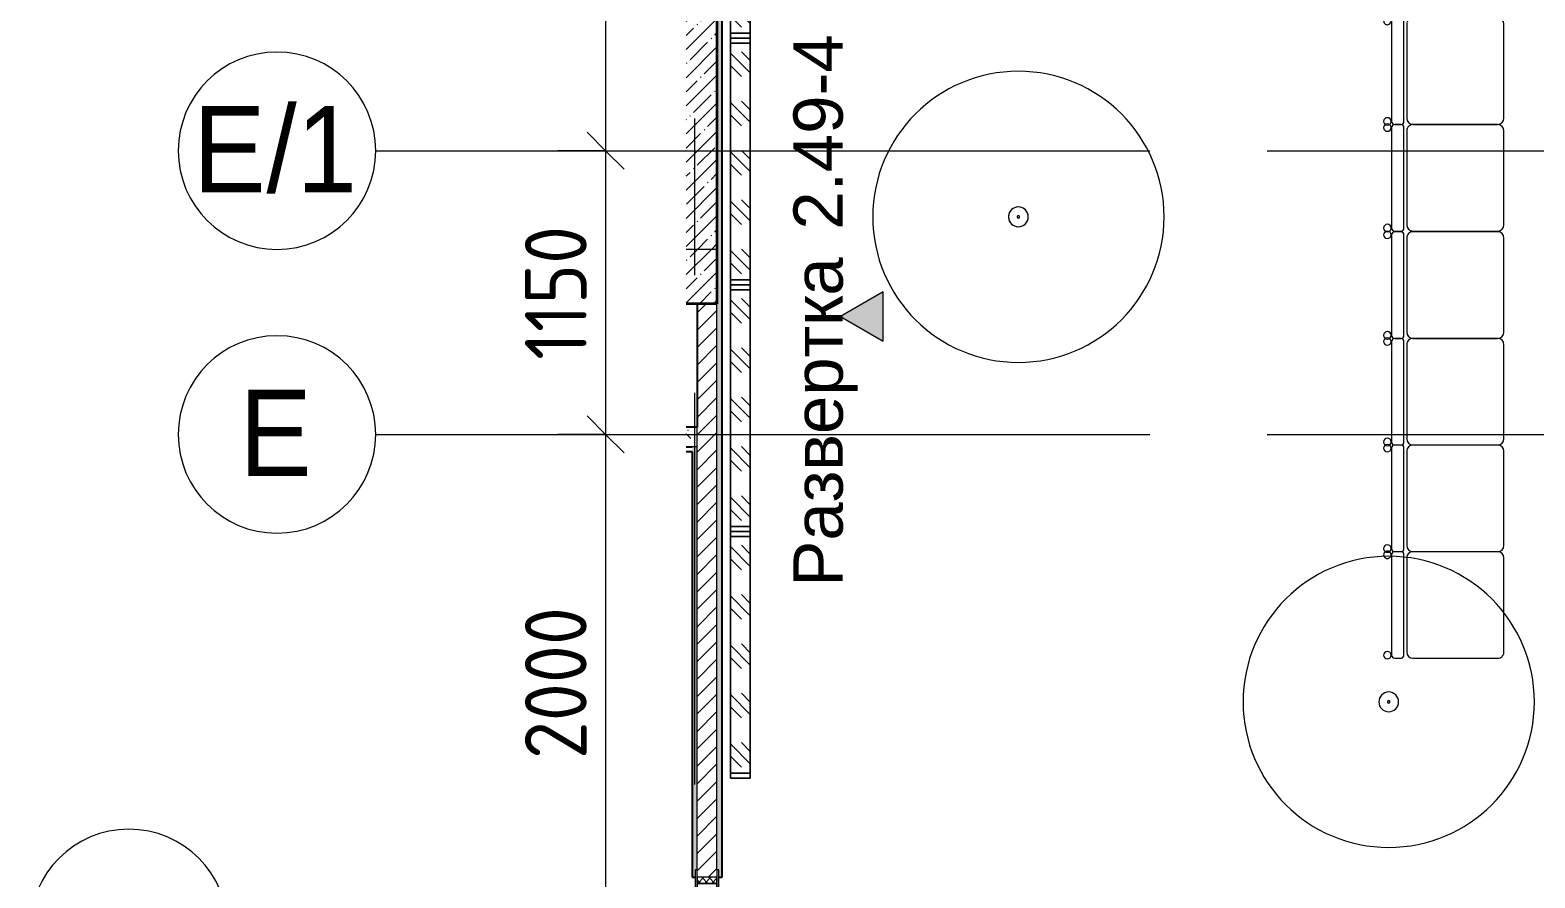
# Model space of a CAD drawing. Header units: millimetres. Extents: x 98018 to 155899, y -1987 to 21700.
# Drawn here: x 98018 to 104113, y 15202 to 18639 of the extents above; entities that cross this region are included whole.
import ezdxf

# ---------------------------------------------------------------- set-up
doc = ezdxf.new("R2010")
doc.units = ezdxf.units.MM
doc.linetypes.add('Осевая', pattern=[3175, 635, -476.25, 1587.5, -476.25])
for name, color, linetype, lineweight in [('A-ANNO-DIMS', 7, 'Continuous', 9), ('A-ANNO-DIMS-100', 7, 'Continuous', 9), ('A-DOOR', 7, 'Continuous', 9), ('A-DOOR-1', 7, 'Continuous', 13), ('A-DOOR-FRAM', 7, 'Continuous', 13), ('A-DOOR-FRAM-1', 7, 'Continuous', 9), ('A-WALL', 7, 'Continuous', 9), ('G-ANNO-SYMB', 7, 'Continuous', 9), ('I-FURN', 7, 'Continuous', 9), ('I-WALL', 7, 'Continuous', 9), ('Оси', 7, 'Continuous', 9), ('Оси-1', 7, 'Continuous', 20), ('Оси-2', 7, 'Осевая', 9)]:
    doc.layers.add(name, color=color, linetype=linetype, lineweight=lineweight)
for name, color, linetype, lineweight, true_color in [('A-WALL-1', 7, 'Continuous', 35, 0x3c3c3c), ('A-WALL-3', 7, 'Continuous', 25, 0x3c3c3c), ('A-WALL-FNSH-1', 7, 'Continuous', 13, 0x3c3c3c), ('I-FURN-1', 7, 'Continuous', 9, 0xf0f0f0)]:
    doc.layers.add(name, color=color, linetype=linetype, lineweight=lineweight, true_color=true_color)
doc.styles.add('Arial', font='arial.ttf', dxfattribs={"width": 0.9, "height": 350})
doc.styles.add('Arial_1', font='arial.ttf', dxfattribs={"height": 200})
doc.styles.add('ISOCPEUR', font='isocpeur.ttf', dxfattribs={"width": 0.9, "height": 250})
doc.dimstyles.new('ISO-2_5_0_9К_БОЛЬШОЙ', dxfattribs={"dimscale": 304.8, "dimtxt": 248.995294, "dimasz": 0.492126, "dimexe": 0.393701, "dimexo": 0.984252, "dimgap": 0, "dimtad": 1, "dimdec": 0, "dimrnd": 10, "dimzin": 0, "dimdsep": 46, "dimtxsty": 'ISOCPEUR', "dimblk1": 'OBLIQUE', "dimblk2": 'OBLIQUE', "dimsah": 1, "dimcen": 0.09, "dimdle": 0.393701, "dimazin": 0, "dimtfac": 1, "dimtdec": 4, "dimtix": 1, "dimtmove": 0, "dimatfit": 3, "dimfxl": 1, "dimtvp": 1, "dimtolj": 1, "dimtzin": 0, "dimarcsym": 2})
pattern_1 = [(45, (0, 0), (-57.024626, 57.024626), []), (45, (57.025, 0), (-57.024626, 57.024626), [100.806, -20.161, 3.353, -16.808])]
pattern_2 = [(45, (50, 50), (-200, 0), [141.42, -141.42]), (45, (100, 50), (-200, 0), [70.71, -212.13]), (45, (50, 100), (-200, 0), [70.71, -212.13])]
pattern_3 = [(0, (0, 0), (121.92, 30.48), [10.058, -81.382, 10.058, -81.382, -487.68]), (0, (0, 0), (121.92, 30.48), [-182.88, 10.058, -172.822, 10.058, -81.382, -213.36]), (0, (0, 0), (121.92, 30.48), [-457.2, 10.058, -50.902, 10.058, -142.342]), (120, (45.72, 15.24), (-87.356454, 90.345817), [10.058, -81.382, 10.058, -81.382, -487.68]), (120, (45.72, 15.24), (-87.356454, 90.345817), [-182.88, 10.058, -172.822, 10.058, -81.382, -213.36]), (120, (45.72, 15.24), (-87.356454, 90.345817), [-457.2, 10.058, -50.902, 10.058, -142.342]), (240, (60.96, 76.2), (-34.563546, -120.825817), [10.058, -81.382, 10.058, -81.382, -487.68]), (240, (60.96, 76.2), (-34.563546, -120.825817), [-182.88, 10.058, -172.822, 10.058, -81.382, -213.36]), (240, (60.96, 76.2), (-34.563546, -120.825817), [-457.2, 10.058, -50.902, 10.058, -142.342])]

# ---------------------------------------------------------------- blocks, each defined once
blk = doc.blocks.new('110_Дверь_СКБ_1Ст_Внутренняя1 - Д-3б_п_ 1100x2100h_много всего 2-32816779-План разверток пом_ 2_49_ Этаж 2')
at = {"layer": 'A-DOOR'}
h = blk.add_hatch(dxfattribs=at)
h.set_pattern_fill('FP_5', color=256, style=0, pattern_type=2)
h.set_pattern_definition([(135, (1751.41, 104.685), (-14.14214, -14.14214), []), (225, (1751.41, 104.685), (14.14214, -14.14214), [])])
h.paths.add_polyline_path([(537.5, -40), (562.5, -40), (562.5, 40), (537.5, 40)])
at = {"layer": 'A-DOOR-FRAM-1'}
h = blk.add_hatch(dxfattribs=at)
h.set_pattern_fill('FP_6', color=256, style=0, pattern_type=2)
h.set_pattern_definition([(45, (-371.384, 104.685), (-14.1421, 14.1421), []), (135, (-371.384, 104.685), (-14.1421, -14.1421), [])])
h.paths.add_polyline_path([(-537.5, -40), (-512.5, -40), (-512.5, 40), (-537.5, 40)])
at = {"layer": 'A-DOOR'}
blk.add_arc((512.5, 40), 1000, 177.44204, 180, dxfattribs=at)
at = {"layer": 'A-DOOR-1'}
for p, q in [((472.5, 84.5), (472.5, 40)), ((512.5, 40), (512.5, 84.5)), ((472.5, 40), (512.5, 40))]:
    blk.add_line(p, q, dxfattribs=at)
at = {"layer": 'A-DOOR-FRAM'}
for p, q in [((-497.5, 48), (-567.5, 48)), ((-567.5, 48), (-567.5, 40)), ((-567.5, 40), (-497.5, 40)), ((-512.5, 40), (-537.5, 40)), ((-537.5, 40), (-537.5, -40)), ((-487.5, 40), (-512.5, 40)), ((-512.5, 40), (-512.5, -40)), ((-512.5, -40), (-512.5, 40)), ((-497.5, 40), (-512.5, 40)), ((-512.5, 40), (-512.5, 39)), ((-512.5, 39), (-497.5, 39)), ((-497.5, 40), (-497.5, 48)), ((-497.5, 39), (-497.5, 40)), ((-487.5, 0), (-487.5, 40)), ((-477.5, 0), (-487.5, 0)), ((-477.5, -40), (-477.5, 0)), ((512.5, 0), (502.5, 0)), ((502.5, 0), (502.5, -40)), ((512.5, 40), (512.5, 0)), ((537.5, 40), (512.5, 40)), ((592.5, 48), (522.5, 48)), ((522.5, 48), (522.5, 40)), ((537.5, 40), (522.5, 40)), ((522.5, 40), (522.5, 39)), ((522.5, 40), (592.5, 40)), ((522.5, 39), (537.5, 39)), ((537.5, -40), (537.5, 40)), ((562.5, 40), (537.5, 40)), ((537.5, 40), (537.5, -40)), ((537.5, 39), (537.5, 40)), ((562.5, -40), (562.5, 40)), ((592.5, 40), (592.5, 48)), ((-497.5, -40), (-567.5, -40)), ((-567.5, -40), (-567.5, -48)), ((-567.5, -48), (-497.5, -48)), ((-537.5, -40), (-512.5, -40)), ((-497.5, -39), (-512.5, -39)), ((-512.5, -39), (-512.5, -40)), ((-512.5, -40), (-477.5, -40)), ((-512.5, -40), (-497.5, -40)), ((-497.5, -40), (-497.5, -39)), ((-497.5, -48), (-497.5, -40)), ((502.5, -40), (537.5, -40)), ((537.5, -39), (522.5, -39)), ((522.5, -39), (522.5, -40)), ((522.5, -40), (537.5, -40)), ((592.5, -40), (522.5, -40)), ((522.5, -40), (522.5, -48)), ((522.5, -48), (592.5, -48)), ((537.5, -40), (537.5, -39)), ((537.5, -40), (562.5, -40)), ((592.5, -48), (592.5, -40))]:
    blk.add_line(p, q, dxfattribs=at)
blk = doc.blocks.new('Стул Breuer - 1_188-V9-План разверток пом_ 2_49_ Этаж 2')
at = {"layer": 'I-FURN-1'}
for p, q in [((-215.9, 215.9), (-215.9, -58.3)), ((190.5, 241.3), (-190.5, 241.3)), ((215.9, -127), (215.9, 215.9)), ((-215.9, -58.3), (-215.9, -127)), ((-215.9, -176.2), (-215.9, -200.8)), ((-196, -163.5), (-203.2, -163.5)), ((203.2, -163.5), (-196, -163.5)), ((-190.5, -152.4), (190.5, -152.4)), ((215.9, -200.8), (215.9, -176.2)), ((-202.8, -213.5), (-192.5, -213.5)), ((-192.5, -213.5), (203.2, -213.5))]:
    blk.add_line(p, q, dxfattribs=at)
for centre, radius, start, end in [((-190.5, 215.9), 25.4, 90, 180), ((190.5, 215.9), 25.4, 0, 90), ((-190.5, -127), 25.4, 181.21153, 250.23099), ((-203.2, -176.2), 12.7, 135, 180), ((-203.2, -176.2), 12.7, 120, 135), ((-203.2, -176.2), 12.7, 105, 114.39304), ((-203.2, -176.2), 12.7, 90, 105), ((-190.5, -127), 25.4, 255.39895, 270), ((190.5, -127), 25.4, 270, 360), ((203.2, -176.2), 12.7, 360, 90), ((-203.5, -230.6), 15.1, 150, 180), ((-203.5, -230.6), 15.1, 180, 225), ((-203.5, -230.6), 15.1, 109.51801, 150), ((-203.2, -200.8), 12.7, 180, 195), ((-203.2, -200.8), 12.7, 195, 210), ((-203.2, -200.8), 12.7, 210, 225), ((-203.5, -230.6), 15.1, 225, 270), ((-203.2, -200.8), 12.7, 225, 255), ((-203.5, -230.6), 15.1, 90, 105), ((-203.2, -200.8), 12.7, 255, 270), ((-203.5, -230.6), 15.1, 270, 300), ((-203.5, -230.6), 15.1, 75, 88.03386), ((-203.5, -230.6), 15.1, 39.40074, 75), ((-203.5, -230.6), 15.1, 300, 315), ((-203.5, -230.6), 15.1, 315.19527, 360), ((-203.5, -230.6), 15.1, 360, 39.40074), ((203.7, -230.6), 15.1, 360, 180), ((203.7, -230.6), 15.1, 180, 360), ((203.2, -200.8), 12.7, 270, 360)]:
    blk.add_arc(centre, radius, start, end, dxfattribs=at)
blk = doc.blocks.new('Стул Breuer - 1_188-26331327-План разверток пом_ 2_49_ Этаж 2')
at = {"layer": 'I-FURN-1'}
for p, q in [((-215.9, 215.9), (-215.9, -127)), ((190.5, 241.3), (-190.5, 241.3)), ((215.9, -127), (215.9, 215.9)), ((-215.9, -176.2), (-215.9, -200.8)), ((203.2, -163.5), (-203.2, -163.5)), ((-190.5, -152.4), (190.5, -152.4)), ((215.9, -200.8), (215.9, -176.2)), ((-203.2, -213.5), (203.2, -213.5))]:
    blk.add_line(p, q, dxfattribs=at)
for centre, radius, start, end in [((-190.5, 215.9), 25.4, 90, 180), ((190.5, 215.9), 25.4, 0, 90), ((-190.5, -127), 25.4, 180, 270), ((-203.2, -176.2), 12.7, 90, 180), ((190.5, -127), 25.4, 270, 360), ((203.2, -176.2), 12.7, 360, 90), ((-203.5, -230.6), 15.1, 360, 180), ((-203.5, -230.6), 15.1, 180, 360), ((-203.2, -200.8), 12.7, 180, 270), ((203.7, -230.6), 15.1, 360, 180), ((203.7, -230.6), 15.1, 180, 360), ((203.2, -200.8), 12.7, 270, 360)]:
    blk.add_arc(centre, radius, start, end, dxfattribs=at)
blk = doc.blocks.new('Стул Breuer - 1_188-V10-План разверток пом_ 2_49_ Этаж 2')
at = {"layer": 'I-FURN-1'}
for p, q in [((-215.9, 215.9), (-215.9, -127)), ((33.9, 241.3), (-190.5, 241.3)), ((189.4, 241.3), (33.9, 241.3)), ((215.9, -127), (215.9, 215.9)), ((-215.9, -176.2), (-215.9, -200.8)), ((-192.8, -163.5), (-203.2, -163.5)), ((203.2, -163.5), (-192.8, -163.5)), ((-190.5, -152.4), (190.5, -152.4)), ((215.9, -200.8), (215.9, -176.2)), ((-203.2, -213.5), (-196.3, -213.5)), ((-196.3, -213.5), (203.2, -213.5))]:
    blk.add_line(p, q, dxfattribs=at)
for centre, radius, start, end in [((-190.5, 215.9), 25.4, 90, 180), ((190.5, 215.9), 25.4, 60, 90), ((190.5, 215.9), 25.4, 45, 57.58208), ((190.5, 215.9), 25.4, 0, 45), ((-190.5, -127), 25.4, 180, 266.69664), ((-203.2, -176.2), 12.7, 90, 180), ((-190.5, -127), 25.4, 266.69664, 270), ((190.5, -127), 25.4, 270, 360), ((203.2, -176.2), 12.7, 15, 90), ((203.2, -176.2), 12.7, 360, 15), ((-203.5, -230.6), 15.1, 62.71433, 180), ((-203.5, -230.6), 15.1, 180, 300), ((-203.2, -200.8), 12.7, 180, 270), ((-203.5, -230.6), 15.1, 300.47928, 360), ((-203.5, -230.6), 15.1, 30, 53.99039), ((-203.5, -230.6), 15.1, 15, 30), ((-203.5, -230.6), 15.1, 360, 15), ((203.7, -230.6), 15.1, 360, 180), ((203.7, -230.6), 15.1, 180, 360), ((203.2, -200.8), 12.7, 270, 360)]:
    blk.add_arc(centre, radius, start, end, dxfattribs=at)
blk = doc.blocks.new('Зеркало обычное - 5_3-32858950-План разверток пом_ 2_49_ Этаж 2')
at = {"layer": 'I-FURN'}
h = blk.add_hatch(dxfattribs=at)
h.set_pattern_fill('FP_8', color=256, style=0, pattern_type=2)
h.set_pattern_definition(pattern_2)
h.paths.add_polyline_path([(-480, -20), (480, -20), (480, 60), (-480, 60)])
at = {"layer": 'I-FURN-1'}
for p, q in [((500, 60), (-500, 60)), ((-500, 60), (-500, -20)), ((-500, -20), (-500, 60)), ((-500, 60), (-480, 60)), ((480, 60), (-480, 60)), ((-480, 60), (-480, -20)), ((-480, -20), (-480, 60)), ((-480, 60), (480, 60)), ((-480, 60), (480, 60)), ((480, 60), (-480, 60)), ((-480, 60), (480, 60)), ((-480, -20), (-480, 60)), ((-480, -20), (-480, 60)), ((480, -20), (480, 60)), ((480, 60), (480, -20)), ((480, 60), (500, 60)), ((480, 60), (480, -20)), ((480, -20), (480, 60)), ((500, -20), (500, 60)), ((500, 60), (500, -20)), ((-500, -20), (500, -20)), ((-480, -20), (-500, -20)), ((-480, -20), (480, -20)), ((480, -20), (-480, -20)), ((480, -20), (-480, -20)), ((-480, -20), (480, -20)), ((480, -20), (-480, -20)), ((500, -20), (480, -20))]:
    blk.add_line(p, q, dxfattribs=at)
blk = doc.blocks.new('Зеркало обычное - 5_3-V29-План разверток пом_ 2_49_ Этаж 2')
at = {"layer": 'I-FURN'}
h = blk.add_hatch(dxfattribs=at)
h.set_pattern_fill('FP_8', color=256, style=0, pattern_type=2)
h.set_pattern_definition(pattern_2)
h.paths.add_polyline_path([(-480, -20), (480, -20), (480, 60), (-480, 60)])
at = {"layer": 'I-FURN-1'}
for p, q in [((500, 60), (-500, 60)), ((-500, 60), (-500, -20)), ((-500, -20), (-500, 60)), ((-500, 60), (-480, 60)), ((480, 60), (-480, 60)), ((-480, 60), (-480, -20)), ((-480, -20), (-480, 60)), ((-480, 60), (480, 60)), ((-480, 60), (480, 60)), ((480, 60), (-480, 60)), ((-480, 60), (480, 60)), ((-480, -20), (-480, 60)), ((-480, -20), (-480, 60)), ((480, -20), (480, 60)), ((480, 60), (480, -20)), ((480, 60), (499, 60)), ((480, 60), (480, -20)), ((480, -20), (480, 60)), ((500, -20), (500, 60)), ((500, 60), (500, -20)), ((-500, -20), (500, -20)), ((-480, -20), (-500, -20)), ((-480, -20), (480, -20)), ((480, -20), (-480, -20)), ((480, -20), (-480, -20)), ((-480, -20), (480, -20)), ((480, -20), (-480, -20)), ((499, -20), (480, -20))]:
    blk.add_line(p, q, dxfattribs=at)
blk = doc.blocks.new('Баффл акустический подвесной - 1180мм-V39-План разверток пом_ 2_49_ Этаж 2')
at = {"layer": 'I-FURN-1'}
for radius, start, end in [(590, 360, 180), (590, 0, 180), (590, 180, 360), (40, 360, 180), (40, 165, 180), (40, 180, 195), (40, 180, 360), (40, 164.26064, 165), (40, 0, 164.26064), (40, 195.73936, 360), (5, 360, 180), (5, 165, 180), (5, 180, 360), (5, 180, 300), (5, 150, 165), (5, 120, 150), (5, 60, 120), (5, 30, 60), (5, 15, 30), (5, 0, 15), (590, 180, 360), (40, 195, 195.73936), (5, 300, 330), (5, 330, 360)]:
    blk.add_arc((0, 0), radius, start, end, dxfattribs=at)
blk = doc.blocks.new('Баффл акустический подвесной - 1180мм-32996299-План разверток пом_ 2_49_ Этаж 2')
at = {"layer": 'I-FURN-1'}
for radius, start, end in [(590, 360, 180), (590, 0, 180), (590, 180, 360), (40, 0, 180), (40, 360, 180), (40, 180, 360), (40, 180, 360), (5, 360, 180), (5, 165, 180), (5, 180, 360), (5, 180, 300), (5, 150, 165), (5, 120, 150), (5, 60, 120), (5, 30, 60), (5, 15, 30), (5, 0, 15), (590, 180, 360), (5, 300, 330), (5, 330, 360)]:
    blk.add_arc((0, 0), radius, start, end, dxfattribs=at)
blk = doc.blocks.new('Ось сетки - D8-29747960-План разверток пом_ 2_49_ Этаж 2')
at = {"layer": 'Оси-1'}
for start, end in [(360, 180), (180, 360)]:
    blk.add_arc((0, 0), 4, start, end, dxfattribs=at)
blk = doc.blocks.new('Фасад - Марка фасада_Указатель-25386507-План разверток пом_ 2_49_ Этаж 2')
at = {"layer": 'G-ANNO-SYMB'}
blk.add_hatch(color=256, dxfattribs=at).paths.add_polyline_path([(-1, 0), (0, 1.732), (1, 0), (0, 0)])
for p, q in [((0, 1.732), (-1, 0)), ((1, 0), (0, 1.732)), ((-1, 0), (0, 0)), ((0, 0), (1, 0))]:
    blk.add_line(p, q, dxfattribs=at)
blk = doc.blocks.new('DIMBLOCK1-План разверток пом_ 2_49_ Этаж 2')
at = {"layer": 'A-ANNO-DIMS-100'}
for p, q in [((100348.7, 21420), (100348.7, 18150)), ((100154.7, 21300), (100468.7, 21300)), ((100348.7, 21300), (100154.7, 21300)), ((100154.7, 18150), (100468.7, 18150)), ((100348.7, 18150), (100154.7, 18150))]:
    blk.add_line(p, q, dxfattribs=at)
at = {"layer": 'A-ANNO-DIMS-100', "lineweight": 20}
for p, q in [((100348.7, 21300), (100273.7, 21375)), ((100348.7, 21300), (100423.7, 21225)), ((100348.7, 18150), (100273.7, 18225)), ((100348.7, 18150), (100423.7, 18075))]:
    blk.add_line(p, q, dxfattribs=at)
at = {"layer": 'A-ANNO-DIMS-100', "color": 0, "insert": (100022.1, 19430.5), "char_height": 250, "width": 706.764, "attachment_point": 1, "rotation": 90, "line_spacing_factor": 1.149209, "style": 'ISOCPEUR'}
blk.add_mtext('3150', dxfattribs=at)
blk = doc.blocks.new('_Oblique')
at = {"color": 0, "linetype": 'ByBlock', "lineweight": -2}
blk.add_line((-0.5, -0.5), (0.5, 0.5), dxfattribs=at)
blk = doc.blocks.new('DIMBLOCK2-План разверток пом_ 2_49_ Этаж 2')
at = {"layer": 'A-ANNO-DIMS-100', "lineweight": 20}
for p, q in [((100348.7, 18150), (100273.7, 18225)), ((100348.7, 18150), (100423.7, 18075)), ((100348.7, 17000), (100273.7, 17075)), ((100348.7, 17000), (100423.7, 16925))]:
    blk.add_line(p, q, dxfattribs=at)
at = {"layer": 'A-ANNO-DIMS-100'}
for p, q in [((100154.7, 18150), (100468.7, 18150)), ((100348.7, 18150), (100154.7, 18150)), ((100348.7, 18150), (100348.7, 17000)), ((100154.7, 17000), (100468.7, 17000)), ((100348.7, 17000), (100154.7, 17000))]:
    blk.add_line(p, q, dxfattribs=at)
at = {"layer": 'A-ANNO-DIMS-100', "color": 0, "insert": (100022.1, 17302.1), "char_height": 250, "width": 655.049, "attachment_point": 1, "rotation": 90, "line_spacing_factor": 1.149209, "style": 'ISOCPEUR'}
blk.add_mtext('1150', dxfattribs=at)
blk = doc.blocks.new('DIMBLOCK3-План разверток пом_ 2_49_ Этаж 2')
at = {"layer": 'A-ANNO-DIMS-100', "lineweight": 20}
for p, q in [((100348.7, 17000), (100273.7, 17075)), ((100348.7, 17000), (100423.7, 16925)), ((100348.7, 15000), (100273.7, 15075)), ((100348.7, 15000), (100423.7, 14925))]:
    blk.add_line(p, q, dxfattribs=at)
at = {"layer": 'A-ANNO-DIMS-100'}
for p, q in [((100154.7, 17000), (100468.7, 17000)), ((100348.7, 17000), (100154.7, 17000)), ((100348.7, 17000), (100348.7, 15000)), ((100154.7, 15000), (100468.7, 15000)), ((100348.7, 15000), (100154.7, 15000))]:
    blk.add_line(p, q, dxfattribs=at)
at = {"layer": 'A-ANNO-DIMS-100', "color": 0, "insert": (100022.1, 15684), "char_height": 250, "width": 758.478, "attachment_point": 1, "rotation": 90, "line_spacing_factor": 1.149209, "style": 'ISOCPEUR'}
blk.add_mtext('2000', dxfattribs=at)

msp = doc.modelspace()

# ---------------------------------------------------------------- hatches: boundary and pattern name
at = {"layer": 'I-WALL'}
h = msp.add_hatch(dxfattribs=at)
h.set_pattern_fill('FP_1', color=256, style=0, pattern_type=2)
h.set_pattern_definition(pattern_1)
h.paths.add_polyline_path([(100675.5, 17750), (100800, 17750), (100800, 21400), (100675.5, 21400), (100675.5, 17761.3)])
h = msp.add_hatch(dxfattribs=at)
h.set_pattern_fill('FP_9', color=256, style=0, pattern_type=2)
h.set_pattern_definition(pattern_3)
h.paths.add_polyline_path([(100800, 13900), (100820, 13900), (100820, 14105), (100808, 14105), (100808, 14075), (100800, 14075)])
h.paths.add_polyline_path([(100820, 15205), (100820, 20755), (100800, 20755), (100800, 15235), (100808, 15235), (100808, 15205)])
h = msp.add_hatch(dxfattribs=at)
h.set_pattern_fill('FP_1', color=256, style=0, pattern_type=2)
h.set_pattern_definition(pattern_1)
h.paths.add_polyline_path([(100720, 17530), (100800, 17530), (100800, 17750), (100675.5, 17750), (100675.5, 17530)])
h = msp.add_hatch(dxfattribs=at)
h.set_pattern_fill('FP_4', color=256, style=0, pattern_type=2)
h.set_pattern_definition([(45, (0, 0), (-35.35534, 35.35534), [])])
h.paths.add_polyline_path([(100720, 13500), (100800, 13500), (100800, 14105), (100720, 14105), (100720, 13900)])
h.paths.add_polyline_path([(100800, 15205), (100800, 17530), (100720, 17530), (100720, 15205)])
h = msp.add_hatch(dxfattribs=at)
h.set_pattern_fill('FP_7', color=256, style=0, pattern_type=2)
h.set_pattern_definition([(135, (0, 0), (-75.43415, -75.43415), [106.68, -17.78, 3.556, -17.78]), (135, (0, 75.39), (-75.43415, -75.43415), []), (50, (0, 0), (127.52922, -11.15758), [13.335, -146.685]), (355, (0, 0), (-24.66966, 133.74002), [10.668, -117.348]), (100.451, (10.63, -0.93), (102.85973, 122.58178), [11.333, -124.663]), (46.184, (0, 35.56), (189.75516, -29.43036), [20.002, -220.027]), (96.636, (15.81, 33.1), (166.1822, 173.1996), [17, -186.995]), (351.184, (0, 35.56), (166.18393, 173.19757), [16.002, -176.022]), (21, (17.78, 26.67), (106.13027, -71.58603), [13.335, -146.685]), (326, (17.78, 26.67), (43.26188, 128.93175), [10.668, -117.348]), (71.451, (26.62, 20.7), (149.39198, 57.34505), [11.333, -124.663]), (37.5, (0, 0), (2.162228, 59.188357), [3.353, -112.573, 3.353, -115.773, -117.792]), (37.5, (0, 0), (2.162228, 59.188357), [-235.052, 3.353, -114.44]), (7.5, (0, 0), (46.773857, 70.126152), [3.353, -64.567, 3.353, -109.906, -44.894]), (7.5, (0, 0), (46.773857, 70.126152), [-181.178, 3.353, -41.542]), (327.5, (-39.65, 0), (94.913671, -4.010093), [3.353, -41.097, 3.353, -135.331, -184.023]), (327.5, (-39.65, 0), (94.913671, -4.010093), [-183.134, 3.353, -180.67]), (317.5, (-57.43, 0), (103.69057, 17.79882), [3.353, -54.432, 3.353, -88.748, -130.683]), (317.5, (-57.43, 0), (103.69057, 17.79882), [-149.885, 3.353, -127.33])])
h.paths.add_polyline_path([(100700, 16950), (100720, 16950), (100720, 17030), (100675.5, 17030), (100675.5, 16950)])
h = msp.add_hatch(dxfattribs=at)
h.set_pattern_fill('FP_9', color=256, style=0, pattern_type=2)
h.set_pattern_definition(pattern_3)
h.paths.add_polyline_path([(100699, 16930), (100700, 16930), (100700, 16950), (100675.5, 16949.7), (100675.5, 16930)])
h = msp.add_hatch(dxfattribs=at)
h.set_pattern_fill('FP_9', color=256, style=0, pattern_type=2)
h.set_pattern_definition(pattern_3)
h.paths.add_polyline_path([(100712, 13920), (100720, 13920), (100720, 14075), (100712, 14075), (100712, 14105), (100700, 14105), (100700, 13920)])
h.paths.add_polyline_path([(100712, 15205), (100712, 15235), (100720, 15235), (100720, 16950), (100700, 16950), (100700, 15205)])

# ---------------------------------------------------------------- linework, layer by layer
at = {"layer": 'A-WALL'}
for p, q in [((100800, 17750), (100675.5, 17750)), ((100800, 15235), (100800, 17530)), ((100720, 15235), (100720, 17030)), ((100720, 16950), (100700, 16950))]:
    msp.add_line(p, q, dxfattribs=at)
at = {"layer": 'A-WALL-1'}
for p, q in [((100800, 20755), (100800, 17530)), ((100800, 17530), (100675.5, 17530))]:
    msp.add_line(p, q, dxfattribs=at)
at = {"layer": 'A-WALL-3'}
for p, q in [((100820, 20775), (100820, 15205)), ((100720, 17530), (100720, 17030)), ((100720, 17030), (100675.5, 17030)), ((100675.5, 16950), (100700, 16950)), ((100700, 16930), (100675.5, 16930)), ((100700, 16930), (100700, 15205)), ((100700, 15205), (100712, 15205)), ((100808, 15205), (100820, 15205))]:
    msp.add_line(p, q, dxfattribs=at)
at = {"layer": 'A-WALL-FNSH-1'}
for p, q in [((100821, 15205), (100821, 20754)), ((100675.5, 16929), (100699, 16929)), ((100699, 16929), (100699, 15205)), ((100699, 15205), (100700, 15205)), ((100820, 15205), (100821, 15205))]:
    msp.add_line(p, q, dxfattribs=at)
at = {"layer": 'Оси'}
for p, q in [((99417.8, 18150), (101917.8, 18150)), ((99417.8, 17000), (101917.8, 17000))]:
    msp.add_line(p, q, dxfattribs=at)
at = {"layer": 'Оси-2'}
for p, q in [((100710, 14470), (100710, 19050)), ((101917.8, 18150), (108600, 18150)), ((101917.8, 17000), (108600, 17000))]:
    msp.add_line(p, q, dxfattribs=at)

# ---------------------------------------------------------------- block references
at = {"layer": 'A-DOOR', "rotation": 90}
msp.add_blockref('110_Дверь_СКБ_1Ст_Внутренняя1 - Д-3б_п_ 1100x2100h_много всего 2-32816779-План разверток пом_ 2_49_ Этаж 2', (100760, 14642.5), dxfattribs=at)
at = {"layer": 'G-ANNO-SYMB', "xscale": 99.99999999999993, "yscale": 99.99999999999993, "zscale": 99.99999999999993, "rotation": 89.99999999999962}
msp.add_blockref('Фасад - Марка фасада_Указатель-25386507-План разверток пом_ 2_49_ Этаж 2', (101473.4, 17478), dxfattribs=at)
at = {"layer": 'I-FURN-1'}
for name, p, rotation in [('Зеркало обычное - 5_3-V29-План разверток пом_ 2_49_ Этаж 2', (100915, 19106.6), 89.9999999999998), ('Стул Breuer - 1_188-V9-План разверток пом_ 2_49_ Этаж 2', (103746.1, 18472.4), 269.9999999999994), ('Зеркало обычное - 5_3-32858950-План разверток пом_ 2_49_ Этаж 2', (100915, 18106.6), 89.9999999999998), ('Стул Breuer - 1_188-26331327-План разверток пом_ 2_49_ Этаж 2', (103746.1, 18040.2), 269.9999999999994), ('Стул Breuer - 1_188-26331327-План разверток пом_ 2_49_ Этаж 2', (103746.1, 17605.4), 269.9999999999994), ('Зеркало обычное - 5_3-32858950-План разверток пом_ 2_49_ Этаж 2', (100915, 17106.6), 89.9999999999998), ('Стул Breuer - 1_188-26331327-План разверток пом_ 2_49_ Этаж 2', (103746.1, 17173.2), 269.9999999999994), ('Стул Breuer - 1_188-26331327-План разверток пом_ 2_49_ Этаж 2', (103746.1, 16741), 269.9999999999994), ('Зеркало обычное - 5_3-32858950-План разверток пом_ 2_49_ Этаж 2', (100915, 16106.6), 89.9999999999998), ('Стул Breuer - 1_188-V10-План разверток пом_ 2_49_ Этаж 2', (103746.1, 16308.8), 269.9999999999994)]:
    msp.add_blockref(name, p, dxfattribs=dict(at, rotation=rotation))
for name, p in [('Баффл акустический подвесной - 1180мм-V39-План разверток пом_ 2_49_ Этаж 2', (102021, 17882)), ('Баффл акустический подвесной - 1180мм-32996299-План разверток пом_ 2_49_ Этаж 2', (103521, 15916))]:
    msp.add_blockref(name, p, dxfattribs=at)
at = {"layer": 'Оси-1', "xscale": 99.99999999999993, "yscale": 99.99999999999993, "zscale": 99.99999999999993, "rotation": 269.9999999999994}
for p in [(99017.8, 18150), (99017.8, 17000), (98417.8, 15000)]:
    msp.add_blockref('Ось сетки - D8-29747960-План разверток пом_ 2_49_ Этаж 2', p, dxfattribs=at)

# ---------------------------------------------------------------- texts
at = {"layer": 'G-ANNO-SYMB', "char_height": 200, "attachment_point": 1, "rotation": 90, "style": 'Arial_1'}
for s, insert, width in [(' 2.49-4', (101109.6, 17752.4), 1074.261), ('Развертка', (101109.6, 16383.2), 1659.493)]:
    msp.add_mtext(s, dxfattribs=dict(at, insert=insert, width=width))
at = {"layer": 'Оси', "char_height": 350, "attachment_point": 1, "style": 'Arial'}
for s, insert, width in [('/1', (98975.4, 18331), 454.557), ('\\fArial|b0|i0|c204|p34|;\\W.9;Е', (98677.8, 18331), 360.759), ('\\fArial|b0|i0|c204|p34|;\\W.9;Е', (98865, 17181), 360.759)]:
    msp.add_mtext(s, dxfattribs=dict(at, insert=insert, width=width))

# ---------------------------------------------------------------- dimensions: what is measured, and where the dimension line sits
at = {"layer": 'A-ANNO-DIMS'}
for base, p1, p2, override, picture, middle in [((100348.7, 18150), (100454.7, 21300), (100454.7, 18150), {"dimpost": '<>', "dimfxl": 3150}, 'DIMBLOCK1-План разверток пом_ 2_49_ Этаж 2', (100223.7, 19725)), ((100348.7, 17000), (100454.7, 18150), (100454.7, 17000), {"dimpost": '<>', "dimfxl": 1150}, 'DIMBLOCK2-План разверток пом_ 2_49_ Этаж 2', (100223.7, 17575)), ((100348.7, 15000), (100454.7, 17000), (100454.7, 15000), {"dimpost": '<>', "dimfxl": 2000.000075}, 'DIMBLOCK3-План разверток пом_ 2_49_ Этаж 2', (100223.7, 16000))]:
    dim = msp.add_linear_dim(base=base, p1=p1, p2=p2, angle=90, dimstyle='ISO-2_5_0_9К_БОЛЬШОЙ', override=override, dxfattribs=at)
    dim.commit()
    dim.dimension.update_dxf_attribs({"geometry": picture, "text_midpoint": middle})

doc.saveas('drawing.dxf')
